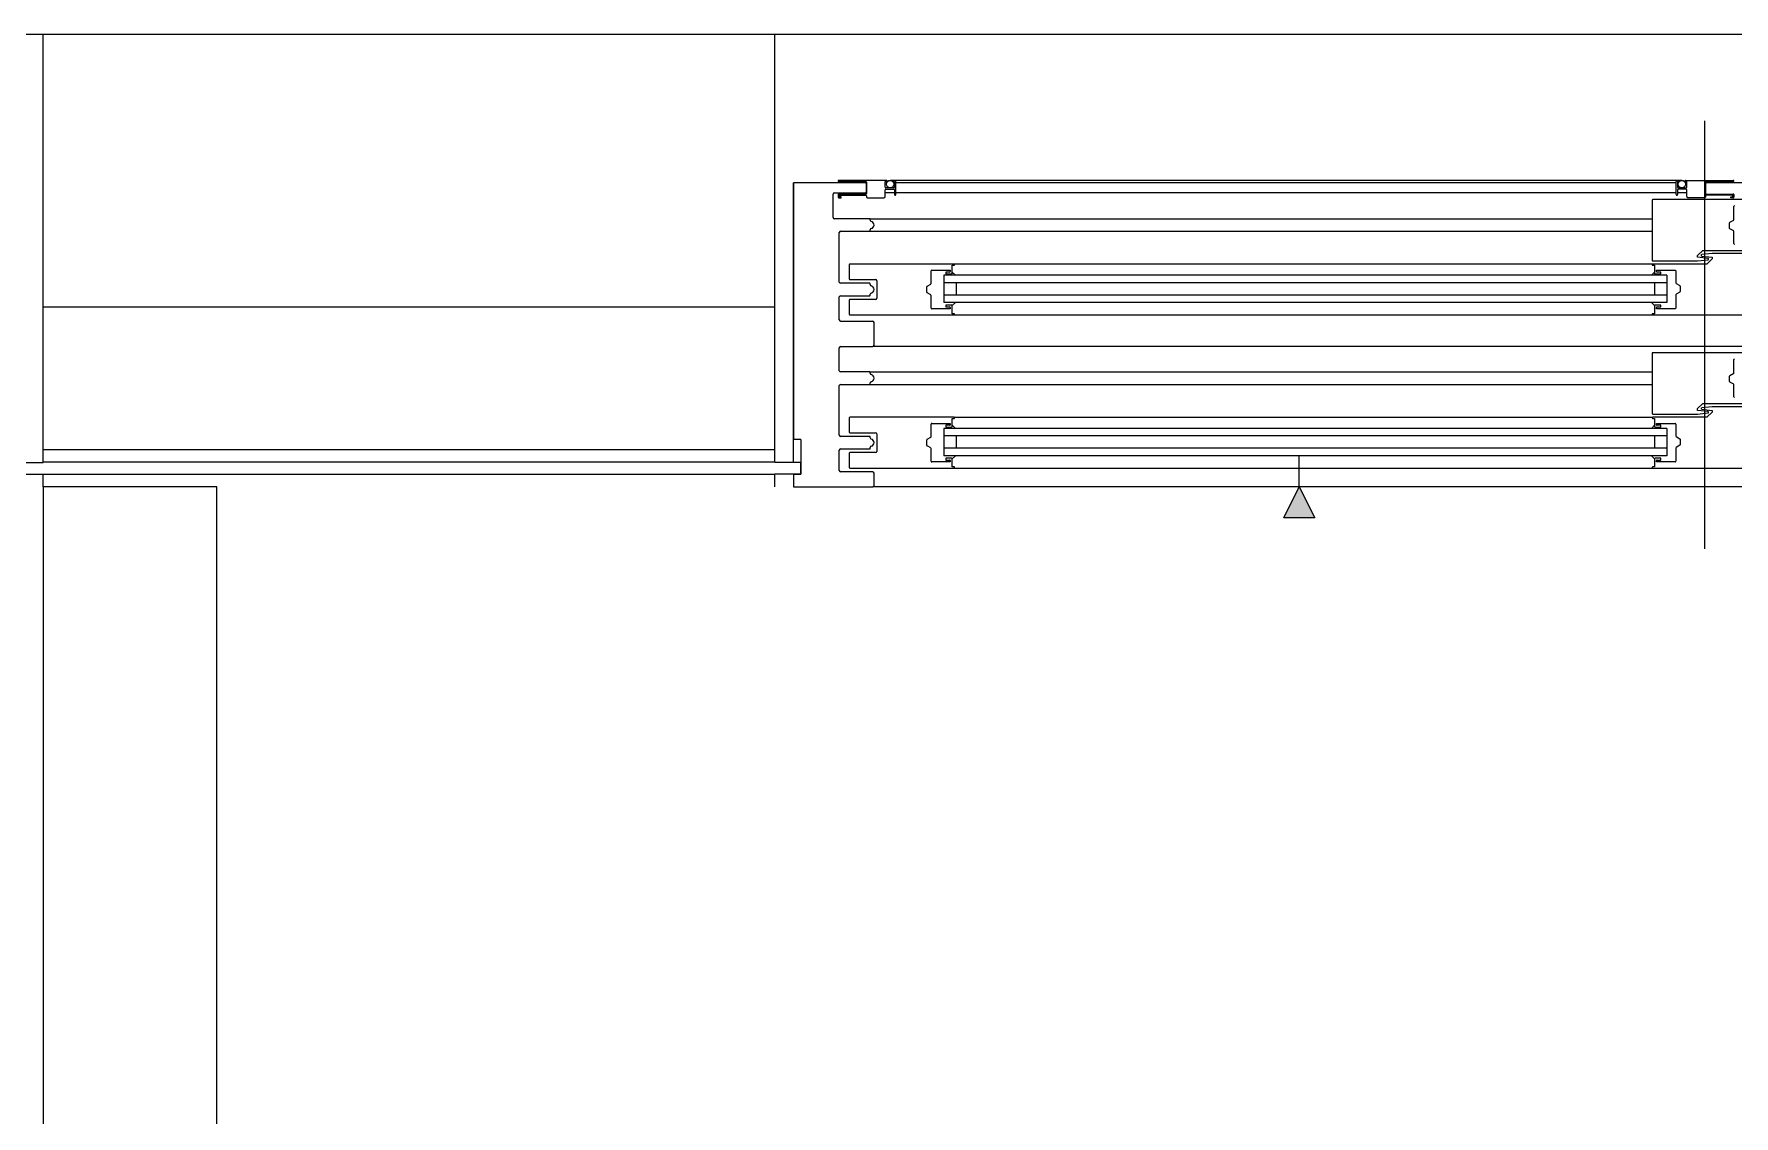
# Model space of a CAD drawing. Header units: millimetres. Extents: x -33000 to 294000, y 0 to 42408.
# Drawn here: x 136688 to 138059, y 4485 to 5357 of the extents above; entities that cross this region are included whole.
import ezdxf

# ---------------------------------------------------------------- set-up
doc = ezdxf.new("R2010")
doc.units = ezdxf.units.MM
doc.header["$LTSCALE"] = 50
doc.layers.add('arch', color=8, linetype='Continuous')

msp = doc.modelspace()

# ---------------------------------------------------------------- hatches: boundary and pattern name
at = {"layer": 'arch'}
h = msp.add_hatch(color=256, dxfattribs=at)
h.dxf.hatch_style = 1
h.paths.add_polyline_path([(137720.6, 4967.3), (137695.6, 4967.3), (137708.1, 4992.3)])

# ---------------------------------------------------------------- linework, layer by layer
at = {"layer": 'arch', "ltscale": 25}
msp.add_line((133375.2, 5357.3), (140575.2, 5357.3), dxfattribs=at)
at = {"layer": 'arch'}
for p, q in [((136695.2, 5137.3), (136695.2, 5357.3)), ((137285.2, 5137.3), (137285.2, 5357.3)), ((138035.2, 4942.3), (138035.2, 5287.3)), ((136695.2, 5011.8), (136695.2, 5237.3)), ((137285.2, 5011.8), (137285.2, 5237.3)), ((137300.2, 5011.8), (137300.2, 5237.3)), ((137300.2, 5237.3), (137300.2, 5030.3)), ((137358.2, 5237.3), (137300.2, 5237.3)), ((137375.2, 5239.3), (137336.7, 5239.3)), ((137336.7, 5238.3), (137358.7, 5238.3)), ((137359.2, 5237.8), (137359.2, 5228.8)), ((137374.2, 5233.8), (137374.2, 5238.3)), ((137374.2, 5238.3), (137375.2, 5238.3)), ((138016.7, 5239.3), (137378.2, 5239.3)), ((137381.7, 5239.3), (137381.2, 5239.3)), ((137381.2, 5238.3), (137381.7, 5238.3)), ((137381.7, 5238.3), (137381.7, 5233.8)), ((137382.7, 5227.8), (137382.7, 5238.3)), ((138012.2, 5237.3), (137382.7, 5237.3)), ((138012.2, 5227.8), (138012.2, 5238.3)), ((138013.2, 5239.3), (138013.7, 5239.3)), ((138013.7, 5238.3), (138013.2, 5238.3)), ((138013.2, 5238.3), (138013.2, 5233.8)), ((138019.7, 5239.3), (138058.2, 5239.3)), ((138020.7, 5238.3), (138019.7, 5238.3)), ((138020.7, 5233.8), (138020.7, 5238.3)), ((138035.7, 5237.8), (138035.7, 5228.8)), ((138712.2, 5237.3), (138035.7, 5237.3)), ((138058.2, 5238.3), (138036.2, 5238.3)), ((137332.2, 5209.3), (137332.2, 5228.3)), ((137333.2, 5229.3), (137358.2, 5229.3)), ((137336.2, 5227.8), (137336.2, 5225.8)), ((137358.7, 5228.3), (137336.7, 5228.3)), ((137336.7, 5225.3), (137338.7, 5225.3)), ((137337.2, 5227.3), (137358.7, 5227.3)), ((137337.2, 5226.1), (137337.2, 5227.3)), ((137338.7, 5226.1), (137337.2, 5226.1)), ((137338.7, 5225.3), (137338.7, 5226.1)), ((137359.2, 5230.3), (137359.2, 5236.3)), ((137359.2, 5226.8), (137359.2, 5225.8)), ((137359.7, 5225.3), (137373.2, 5225.3)), ((137374.2, 5226.3), (137374.2, 5231.8)), ((137381.7, 5229.3), (137374.2, 5229.3)), ((137381.2, 5233.3), (137374.7, 5233.3)), ((137374.7, 5232.3), (137381.2, 5232.3)), ((137381.7, 5231.8), (137381.7, 5227.8)), ((138012.2, 5229.3), (137382.7, 5229.3)), ((138077.2, 5223.8), (137993.2, 5223.8)), ((138013.2, 5231.8), (138013.2, 5227.8)), ((138020.7, 5229.3), (138013.2, 5229.3)), ((138013.7, 5233.3), (138020.2, 5233.3)), ((138020.2, 5232.3), (138013.7, 5232.3)), ((138020.7, 5226.3), (138020.7, 5231.8)), ((138035.2, 5225.3), (138021.7, 5225.3)), ((138035.7, 5226.8), (138035.7, 5225.8)), ((138036.2, 5228.3), (138058.2, 5228.3)), ((138057.7, 5227.3), (138036.2, 5227.3)), ((138056.2, 5225.3), (138056.2, 5226.1)), ((138056.2, 5226.1), (138057.7, 5226.1)), ((138058.2, 5225.3), (138056.2, 5225.3)), ((138057.7, 5226.1), (138057.7, 5227.3)), ((138058.7, 5227.8), (138058.7, 5225.8)), ((137992.7, 5223.3), (137992.7, 5174.8)), ((138058.7, 5207.6), (138058.7, 5218.3)), ((137361.7, 5208.3), (137333.2, 5208.3)), ((137337.2, 5157.3), (137337.2, 5197.3)), ((137338.2, 5198.3), (137361.7, 5198.3)), ((137361.7, 5208.3), (137992.7, 5208.3)), ((137361.7, 5198.3), (137992.7, 5198.3)), ((137362.2, 5207.2), (137362.2, 5207.8)), ((137362.2, 5198.8), (137362.2, 5199.5)), ((138055.2, 5200.6), (138055.2, 5205)), ((138055.5, 5205.5), (138058.5, 5207.2)), ((138058.5, 5198.5), (138055.5, 5200.2)), ((138058.7, 5188.3), (138058.7, 5198)), ((138029.2, 5178.8), (138033.7, 5182.8)), ((138033.7, 5182.8), (138077.2, 5182.8)), ((137345.2, 5171.3), (137345.2, 5159.8)), ((137429.7, 5171.8), (137345.7, 5171.8)), ((137428.2, 5164.3), (137428.2, 5170.8)), ((137428.2, 5170.8), (137429.7, 5170.8)), ((137993.2, 5171.8), (137429.7, 5171.8)), ((137993.2, 5174.3), (138029.2, 5174.3)), ((138036.9, 5171.8), (137993.2, 5171.8)), ((137993.2, 5170.8), (137994.7, 5170.8)), ((137994.7, 5170.8), (137994.7, 5164.3)), ((138029.2, 5177.3), (138029.2, 5178.8)), ((138037.8, 5176.4), (138029.2, 5177.3)), ((138029.2, 5174.3), (138037.8, 5175.3)), ((138032.2, 5178.9), (138032.2, 5178.8)), ((138041.2, 5180.3), (138032.7, 5179.4)), ((138032.7, 5178.3), (138041.2, 5177.3)), ((138041.2, 5175.9), (138036.9, 5171.8)), ((138038.2, 5175.8), (138038.2, 5175.9)), ((138077.2, 5180.3), (138041.2, 5180.3)), ((138041.2, 5177.3), (138041.2, 5175.9)), ((137361.7, 5156.3), (137338.2, 5156.3)), ((137345.7, 5159.3), (137366.5, 5159.3)), ((137362.2, 5155.2), (137362.2, 5155.8)), ((137367.5, 5158.3), (137367.5, 5144.3)), ((137408, 5154), (137411, 5155.7)), ((137411.2, 5156.1), (137411.2, 5166.3)), ((137411.7, 5166.8), (137426.7, 5166.8)), ((137421.5, 5162.8), (137421.5, 5140.8)), ((138004.7, 5162.8), (137421.5, 5162.8)), ((138004.7, 5156.8), (137421.5, 5156.8)), ((137426.2, 5165.3), (137423.2, 5165.3)), ((137423.2, 5165.3), (137423.2, 5163.8)), ((137423.2, 5163.8), (137427.7, 5163.8)), ((137426.7, 5166.8), (137426.7, 5165.8)), ((137428.2, 5165.4), (137430.8, 5162.8)), ((137431.5, 5156.8), (137431.5, 5146.8)), ((137994.7, 5165.4), (137992.2, 5162.8)), ((137994.7, 5156.8), (137994.7, 5146.8)), ((137995.2, 5163.8), (137999.7, 5163.8)), ((137996.2, 5165.8), (137996.2, 5166.8)), ((137996.2, 5166.8), (138011.2, 5166.8)), ((137999.7, 5165.3), (137996.7, 5165.3)), ((137999.7, 5163.8), (137999.7, 5165.3)), ((138004.7, 5162.8), (138004.7, 5140.8)), ((138011.7, 5166.3), (138011.7, 5156.6)), ((138012, 5156.2), (138015, 5154.5)), ((137337.2, 5126.8), (137337.2, 5145.3)), ((137338.2, 5146.3), (137361.7, 5146.3)), ((137345.2, 5142.8), (137345.2, 5131.3)), ((137366.5, 5143.3), (137345.7, 5143.3)), ((137362.2, 5146.8), (137362.2, 5147.5)), ((137407.7, 5149.1), (137407.7, 5153.5)), ((137411, 5147), (137408, 5148.7)), ((137411.2, 5136.3), (137411.2, 5146.5)), ((138004.7, 5146.8), (137421.5, 5146.8)), ((138011.7, 5147), (138011.7, 5136.3)), ((138015, 5149.2), (138012, 5147.5)), ((138015.2, 5154), (138015.2, 5149.6)), ((136695.2, 5137.3), (137285.2, 5137.3)), ((137345.7, 5130.8), (137429.7, 5130.8)), ((137426.7, 5135.8), (137411.7, 5135.8)), ((138004.7, 5140.8), (137421.5, 5140.8)), ((137427.7, 5138.8), (137423.2, 5138.8)), ((137423.2, 5138.8), (137423.2, 5137.3)), ((137423.2, 5137.3), (137426.2, 5137.3)), ((137426.7, 5136.8), (137426.7, 5135.8)), ((137428.2, 5138.3), (137430.8, 5140.8)), ((137428.2, 5131.8), (137428.2, 5138.3)), ((137429.7, 5131.8), (137428.2, 5131.8)), ((137429.7, 5130.8), (137993.2, 5130.8)), ((137994.7, 5138.3), (137992.2, 5140.8)), ((137994.7, 5131.8), (137993.2, 5131.8)), ((137993.2, 5130.8), (138077.2, 5130.8)), ((137994.7, 5138.3), (137994.7, 5131.8)), ((137999.7, 5138.8), (137995.2, 5138.8)), ((137996.2, 5135.8), (137996.2, 5136.8)), ((138011.2, 5135.8), (137996.2, 5135.8)), ((137996.7, 5137.3), (137999.7, 5137.3)), ((137999.7, 5137.3), (137999.7, 5138.8)), ((137338.2, 5125.8), (137364.2, 5125.8)), ((137365.2, 5106.3), (137365.2, 5124.8)), ((137337.2, 5085.8), (137337.2, 5104.3)), ((137338.2, 5105.3), (137364.2, 5105.3)), ((138706.2, 5105.3), (137364.2, 5105.3)), ((138077.2, 5100.3), (137993.2, 5100.3)), ((137992.7, 5099.8), (137992.7, 5051.3)), ((138058.7, 5084.1), (138058.7, 5094.8)), ((137337.2, 5033.8), (137337.2, 5073.8)), ((137361.7, 5084.8), (137338.2, 5084.8)), ((137338.2, 5074.8), (137361.7, 5074.8)), ((137361.7, 5084.8), (137992.7, 5084.8)), ((137361.7, 5074.8), (137992.7, 5074.8)), ((137362.2, 5083.7), (137362.2, 5084.3)), ((137362.2, 5075.3), (137362.2, 5076)), ((138055.2, 5077.1), (138055.2, 5081.5)), ((138055.5, 5082), (138058.5, 5083.7)), ((138058.5, 5075), (138055.5, 5076.7)), ((138058.7, 5064.8), (138058.7, 5074.5)), ((138029.2, 5055.3), (138033.7, 5059.3)), ((138033.7, 5059.3), (138077.2, 5059.3)), ((137345.2, 5047.8), (137345.2, 5036.3)), ((137429.7, 5048.3), (137345.7, 5048.3)), ((137428.2, 5040.8), (137428.2, 5047.3)), ((137428.2, 5047.3), (137429.7, 5047.3)), ((137429.7, 5048.3), (137993.2, 5048.3)), ((137993.2, 5050.8), (138029.2, 5050.8)), ((138036.9, 5048.3), (137993.2, 5048.3)), ((137993.2, 5047.3), (137994.7, 5047.3)), ((137994.7, 5047.3), (137994.7, 5040.8)), ((138029.2, 5053.8), (138029.2, 5055.3)), ((138037.8, 5052.9), (138029.2, 5053.8)), ((138029.2, 5050.8), (138037.8, 5051.8)), ((138032.2, 5055.4), (138032.2, 5055.3)), ((138041.2, 5056.8), (138032.7, 5055.9)), ((138032.7, 5054.8), (138041.2, 5053.8)), ((138041.2, 5052.4), (138036.9, 5048.3)), ((138038.2, 5052.3), (138038.2, 5052.4)), ((138077.2, 5056.8), (138041.2, 5056.8)), ((138041.2, 5053.8), (138041.2, 5052.4)), ((137361.7, 5032.8), (137338.2, 5032.8)), ((137345.7, 5035.8), (137366.5, 5035.8)), ((137362.2, 5031.7), (137362.2, 5032.3)), ((137367.5, 5034.8), (137367.5, 5020.8)), ((137408, 5030.5), (137411, 5032.2)), ((137411.2, 5032.6), (137411.2, 5042.8)), ((137411.7, 5043.3), (137426.7, 5043.3)), ((137421.5, 5039.3), (137421.5, 5017.3)), ((138004.7, 5039.3), (137421.5, 5039.3)), ((138004.7, 5033.3), (137421.5, 5033.3)), ((137426.2, 5041.8), (137423.2, 5041.8)), ((137423.2, 5041.8), (137423.2, 5040.3)), ((137423.2, 5040.3), (137427.7, 5040.3)), ((137426.7, 5043.3), (137426.7, 5042.3)), ((137428.2, 5041.9), (137430.8, 5039.3)), ((137431.5, 5033.3), (137431.5, 5023.3)), ((137994.7, 5041.9), (137992.2, 5039.3)), ((137994.7, 5033.3), (137994.7, 5023.3)), ((137995.2, 5040.3), (137999.7, 5040.3)), ((137996.2, 5042.3), (137996.2, 5043.3)), ((137996.2, 5043.3), (138011.2, 5043.3)), ((137999.7, 5041.8), (137996.7, 5041.8)), ((137999.7, 5040.3), (137999.7, 5041.8)), ((138004.7, 5039.3), (138004.7, 5017.3)), ((138011.7, 5042.8), (138011.7, 5033.1)), ((138012, 5032.7), (138015, 5031)), ((136695.2, 5022.3), (137285.2, 5022.3)), ((137306.2, 5030.3), (137300.2, 5030.3)), ((137306.2, 5030.3), (137306.2, 5002.3)), ((137337.2, 5005.3), (137337.2, 5021.8)), ((137338.2, 5022.8), (137361.7, 5022.8)), ((137345.2, 5019.3), (137345.2, 5007.8)), ((137366.5, 5019.8), (137345.7, 5019.8)), ((137362.2, 5023.3), (137362.2, 5024)), ((137407.7, 5025.6), (137407.7, 5030)), ((137411, 5023.5), (137408, 5025.2)), ((137411.2, 5012.8), (137411.2, 5023)), ((138004.7, 5023.3), (137421.5, 5023.3)), ((138011.7, 5023.5), (138011.7, 5012.8)), ((138015, 5025.7), (138012, 5024)), ((138015.2, 5030.5), (138015.2, 5026.1)), ((136674.2, 5011.8), (136695.2, 5011.8)), ((136695.2, 5012.3), (137285.2, 5012.3)), ((137306.2, 5011.8), (137285.2, 5011.8)), ((137306.2, 5002.3), (137306.2, 5011.8)), ((137364.2, 5004.3), (137338.2, 5004.3)), ((137345.2, 5008.3), (137345.2, 5007.8)), ((137345.7, 5007.3), (137429.7, 5007.3)), ((137426.7, 5012.3), (137411.7, 5012.3)), ((138004.7, 5017.3), (137421.5, 5017.3)), ((137427.7, 5015.3), (137423.2, 5015.3)), ((137423.2, 5015.3), (137423.2, 5013.8)), ((137423.2, 5013.8), (137426.2, 5013.8)), ((137426.7, 5013.3), (137426.7, 5012.3)), ((137428.2, 5014.8), (137430.8, 5017.3)), ((137428.2, 5008.3), (137428.2, 5014.8)), ((137429.7, 5008.3), (137428.2, 5008.3)), ((137429.7, 5007.3), (137993.2, 5007.3)), ((137708.1, 4992.3), (137708.1, 5017.3)), ((137994.7, 5014.8), (137992.2, 5017.3)), ((137994.7, 5008.3), (137993.2, 5008.3)), ((137993.2, 5007.3), (138077.2, 5007.3)), ((137994.7, 5014.8), (137994.7, 5008.3)), ((137999.7, 5015.3), (137995.2, 5015.3)), ((137996.2, 5012.3), (137996.2, 5013.3)), ((138011.2, 5012.3), (137996.2, 5012.3)), ((137996.7, 5013.8), (137999.7, 5013.8)), ((137999.7, 5013.8), (137999.7, 5015.3)), ((136674.2, 5002.3), (136695.2, 5002.3)), ((136695.2, 5002.3), (137285.2, 5002.3)), ((136695.2, 4992.3), (136695.2, 5002.3)), ((136835.2, 4992.3), (136695.2, 4992.3)), ((136695.2, 4992.3), (136695.2, 4422.3)), ((136835.2, 4422.3), (136835.2, 4992.3)), ((137285.2, 4992.3), (137285.2, 5002.3)), ((137306.2, 5002.3), (137285.2, 5002.3)), ((137300.2, 5002.3), (137306.2, 5002.3)), ((137300.2, 5002.3), (137300.2, 4992.3)), ((137300.2, 4992.3), (137364.2, 4992.3)), ((138706.2, 4992.3), (137364.2, 4992.3)), ((137365.2, 4993.3), (137365.2, 5003.3)), ((137695.6, 4967.3), (137708.1, 4992.3)), ((137708.1, 4992.3), (137720.6, 4967.3)), ((137720.6, 4967.3), (137695.6, 4967.3))]:
    msp.add_line(p, q, dxfattribs=at)
for centre in [(137378.2, 5236.3), (138016.7, 5236.3)]:
    msp.add_circle(centre, 3, dxfattribs=at)
for centre, radius, start, end in [((137336.7, 5238.8), 0.5, 90, 270), ((137358.2, 5236.3), 1, 0, 90), ((137358.7, 5237.8), 0.5, 0, 90), ((137375.2, 5238.8), 0.5, 270, 90), ((137381.2, 5238.8), 0.5, 90, 270), ((137381.7, 5238.3), 1, 0, 90), ((138013.2, 5238.3), 1, 90, 180), ((138013.7, 5238.8), 0.5, 270, 90), ((138019.7, 5238.8), 0.5, 90, 270), ((138036.2, 5237.8), 0.5, 90, 180), ((138058.2, 5238.8), 0.5, 270, 90), ((137333.2, 5228.3), 1, 90, 180), ((137336.7, 5227.8), 0.5, 90, 180), ((137336.7, 5225.8), 0.5, 180, 270), ((137358.2, 5230.3), 1, 270, 0), ((137358.7, 5228.8), 0.5, 270, 0), ((137358.7, 5226.8), 0.5, 0, 90), ((137359.7, 5225.8), 0.5, 180, 270), ((137373.2, 5226.3), 1, 270, 0), ((137374.7, 5233.8), 0.5, 180, 270), ((137374.7, 5231.8), 0.5, 90, 180), ((137381.2, 5233.8), 0.5, 270, 0), ((137381.2, 5231.8), 0.5, 0, 90), ((137382.2, 5227.8), 0.5, 180, 0), ((137993.2, 5223.3), 0.5, 90, 180), ((138012.7, 5227.8), 0.5, 180, 0), ((138013.7, 5233.8), 0.5, 180, 270), ((138013.7, 5231.8), 0.5, 90, 180), ((138020.2, 5233.8), 0.5, 270, 0), ((138020.2, 5231.8), 0.5, 0, 90), ((138021.7, 5226.3), 1, 180, 270), ((138035.2, 5225.8), 0.5, 270, 0), ((138036.2, 5228.8), 0.5, 180, 270), ((138036.2, 5226.8), 0.5, 90, 180), ((138058.2, 5227.8), 0.5, 0, 90), ((138058.2, 5225.8), 0.5, 270, 0), ((138059.2, 5218.3), 0.5, 90, 180), ((137333.2, 5209.3), 1, 180, 270), ((137338.2, 5197.3), 1, 90, 180), ((137361.7, 5207.8), 0.5, 0, 90), ((137361.7, 5198.8), 0.5, 270, 0), ((137363.2, 5207.2), 1, 180, 255.5225), ((137363.2, 5199.5), 1, 104.4775, 180), ((137362.2, 5203.3), 3, 284.4775, 75.5225), ((138055.7, 5205), 0.5, 119.7449, 180), ((138055.7, 5200.6), 0.5, 180, 240.2551), ((138058.2, 5207.6), 0.5, 299.7449, 0), ((138058.2, 5198), 0.5, 360, 60.2551), ((138059.2, 5188.3), 0.5, 180, 270), ((137345.7, 5171.3), 0.5, 90, 180), ((137429.7, 5171.3), 0.5, 270, 90), ((137993.2, 5174.8), 0.5, 180, 270), ((137993.2, 5171.3), 0.5, 90, 270), ((138032.7, 5178.9), 0.5, 96.334, 180), ((138032.7, 5178.8), 0.5, 180, 263.6536), ((138037.7, 5175.9), 0.5, 360, 83.6536), ((138037.7, 5175.8), 0.5, 276.334, 360), ((137338.2, 5157.3), 1, 180, 270), ((137345.7, 5159.8), 0.5, 180, 270), ((137361.7, 5155.8), 0.5, 0, 90.0003), ((137363.2, 5155.2), 1, 180, 255.5225), ((137366.5, 5158.3), 1, 0, 90), ((137410.7, 5156.1), 0.5, 299.7449, 360), ((137411.7, 5166.3), 0.5, 90, 180), ((137426.2, 5165.8), 0.5, 270, 0), ((137427.7, 5164.3), 0.5, 270, 0), ((137995.2, 5164.3), 0.5, 180, 270), ((137996.7, 5165.8), 0.5, 180, 270), ((138011.2, 5166.3), 0.5, 0, 90), ((138012.2, 5156.6), 0.5, 180, 240.2551), ((137338.2, 5145.3), 1, 90, 180), ((137345.7, 5142.8), 0.5, 90, 180), ((137361.7, 5146.8), 0.5, 270, 0), ((137363.2, 5147.5), 1, 104.4775, 180), ((137362.2, 5151.3), 3, 284.4775, 75.5225), ((137366.5, 5144.3), 1, 270, 0), ((137408.2, 5153.5), 0.5, 119.7449, 180), ((137408.2, 5149.1), 0.5, 180, 240.2551), ((137410.7, 5146.5), 0.5, 0, 60.2551), ((138012.2, 5147), 0.5, 119.7449, 180), ((138014.7, 5154), 0.5, 0, 60.2551), ((138014.7, 5149.6), 0.5, 299.7449, 360), ((137345.7, 5131.3), 0.5, 180, 270), ((137411.7, 5136.3), 0.5, 180, 270), ((137426.2, 5136.8), 0.5, 0, 90), ((137427.7, 5138.3), 0.5, 0, 90), ((137429.7, 5131.3), 0.5, 360, 90), ((137429.7, 5131.3), 0.5, 270, 0), ((137993.2, 5131.3), 0.5, 90, 270), ((137995.2, 5138.3), 0.5, 90, 180), ((137996.7, 5136.8), 0.5, 90, 180), ((138011.2, 5136.3), 0.5, 270, 0), ((137338.2, 5126.8), 1, 180, 270), ((137364.2, 5124.8), 1, 0, 90), ((137338.2, 5104.3), 1, 90, 180), ((137364.2, 5106.3), 1, 270, 0), ((137993.2, 5099.8), 0.5, 90, 180), ((138059.2, 5094.8), 0.5, 90, 180), ((137338.2, 5085.8), 1, 180, 270), ((137338.2, 5073.8), 1, 90, 180), ((137361.7, 5084.3), 0.5, 0, 90), ((137361.7, 5075.3), 0.5, 270, 0), ((137363.2, 5083.7), 1, 180, 255.5225), ((137363.2, 5076), 1, 104.4775, 180), ((137362.2, 5079.8), 3, 284.4775, 75.5225), ((138055.7, 5081.5), 0.5, 119.7449, 180), ((138055.7, 5077.1), 0.5, 180, 240.2551), ((138058.2, 5084.1), 0.5, 299.7449, 0), ((138058.2, 5074.5), 0.5, 360, 60.2551), ((138059.2, 5064.8), 0.5, 180, 270), ((137345.7, 5047.8), 0.5, 90, 180), ((137429.7, 5047.8), 0.5, 270, 90), ((137993.2, 5051.3), 0.5, 180, 270), ((137993.2, 5047.8), 0.5, 90, 270), ((138032.7, 5055.4), 0.5, 96.334, 180), ((138032.7, 5055.3), 0.5, 180, 263.6536), ((138037.7, 5052.4), 0.5, 360, 83.6536), ((138037.7, 5052.3), 0.5, 276.334, 360), ((137338.2, 5033.8), 1, 180, 270), ((137345.7, 5036.3), 0.5, 180, 270), ((137361.7, 5032.3), 0.5, 0, 90), ((137363.2, 5031.7), 1, 180, 255.5225), ((137366.5, 5034.8), 1, 0, 90), ((137410.7, 5032.6), 0.5, 299.7449, 360), ((137411.7, 5042.8), 0.5, 90, 180), ((137426.2, 5042.3), 0.5, 270, 0), ((137427.7, 5040.8), 0.5, 270, 0), ((137995.2, 5040.8), 0.5, 180, 270), ((137996.7, 5042.3), 0.5, 180, 270), ((138011.2, 5042.8), 0.5, 0, 90), ((138012.2, 5033.1), 0.5, 180, 240.2551), ((137338.2, 5021.8), 1, 90, 180), ((137345.7, 5019.3), 0.5, 90, 180), ((137361.7, 5023.3), 0.5, 270, 0), ((137363.2, 5024), 1, 104.4775, 180), ((137362.2, 5027.8), 3, 284.4775, 75.5225), ((137366.5, 5020.8), 1, 270, 0), ((137408.2, 5030), 0.5, 119.7449, 180), ((137408.2, 5025.6), 0.5, 180, 240.2551), ((137410.7, 5023), 0.5, 0, 60.2551), ((138012.2, 5023.5), 0.5, 119.7449, 180), ((138014.7, 5030.5), 0.5, 0, 60.2551), ((138014.7, 5026.1), 0.5, 299.7449, 360), ((137338.2, 5005.3), 1, 180, 270), ((137345.7, 5007.8), 0.5, 180, 270), ((137364.2, 5003.3), 1, 0, 90), ((137411.7, 5012.8), 0.5, 180, 270), ((137426.2, 5013.3), 0.5, 0, 90), ((137427.7, 5014.8), 0.5, 0, 90), ((137429.7, 5007.8), 0.5, 360, 90), ((137429.7, 5007.8), 0.5, 270, 0), ((137993.2, 5007.8), 0.5, 90, 270), ((137995.2, 5014.8), 0.5, 90, 180), ((137996.7, 5013.3), 0.5, 90, 180), ((138011.2, 5012.8), 0.5, 270, 0), ((137364.2, 4993.3), 1, 270, 0)]:
    msp.add_arc(centre, radius, start, end, dxfattribs=at)

doc.saveas('drawing.dxf')
